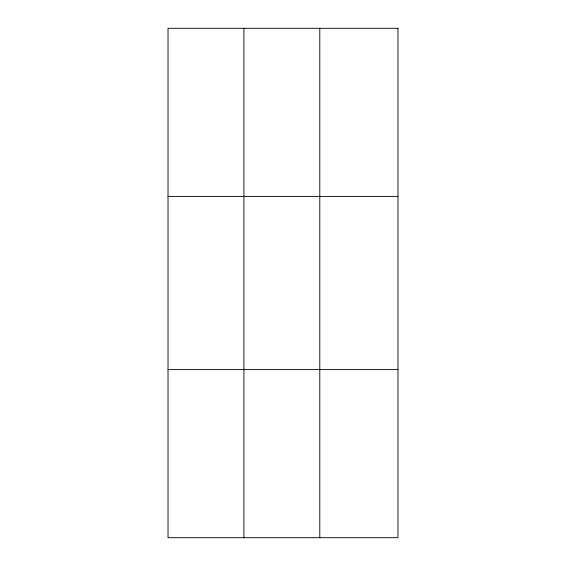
<?xml version="1.0" encoding="UTF-8"?>
<svg xmlns="http://www.w3.org/2000/svg" width="566" height="566" viewBox="0 0 566 566"><rect width="100%" height="100%" fill="white"/><g stroke="black" fill="none" stroke-linecap="round" stroke-linejoin="round"><path stroke-width="0.85" d="M243.911 28.3L243.911 537.7M319.79 28.3L319.79 537.7M168.024 196.402L397.976 196.402M168.024 369.598L397.976 369.598M397.976 28.3L397.976 537.7L168.024 537.7L168.024 28.3L397.976 28.3"/></g></svg>
